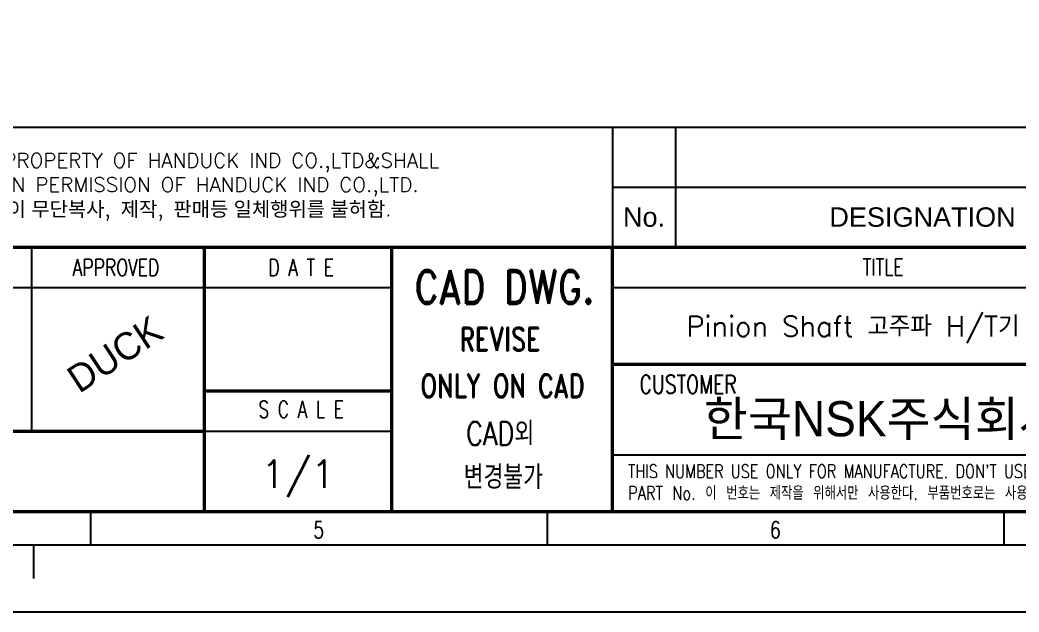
# Model space of a CAD drawing. Header units: millimetres. Extents: x -18234 to 26733, y 279 to 18488.
# Drawn here: x 13767 to 20242, y 279 to 4114 of the extents above; entities that cross this region are included whole.
import ezdxf
from ezdxf.enums import TextEntityAlignment as Align

# ---------------------------------------------------------------- set-up
doc = ezdxf.new("R2010")
doc.units = ezdxf.units.MM
doc.layers.add('A2FORM', color=111, linetype='Continuous')
doc.styles.add('H', font='')
doc.styles.add('ROMAND', font='romand.shx', dxfattribs={"width": 0.8, "bigfont": 'whgtxt.shx'})
doc.styles.add('ROMANS', font='romans')
doc.styles.get("Standard").update_dxf_attribs({"font": 'arial.ttf'})
doc.styles.add('WHG', font='txt.shx', dxfattribs={"bigfont": 'whgtxt.shx'})
doc.styles.add('배관스타일', font='romans.shx', dxfattribs={"bigfont": 'whgtxt.shx'})
doc.styles.get('H').set_extended_font_data('Dotum')

# ---------------------------------------------------------------- blocks, each defined once
blk = doc.blocks.new('새로운 블럭-hd표제란A3')
at = {"color": 5}
for p, q in [((342227, 9600), (359418, 9600)), ((343060, 8808), (343060, 9600)), ((342227, 8808), (359418, 8808)), ((343060, 8017), (343060, 8808))]:
    blk.add_line(p, q, dxfattribs=at)
at = {"layer": 'A2FORM', "color": 7}
for p, q in [((326490, 9600), (342227, 9600)), ((342227, 9600), (342227, 8017)), ((334573, 8017), (334573, 5592)), ((326490, 7488), (336849, 7488)), ((336849, 7488), (339317, 7488)), ((342227, 7488), (349368, 7488)), ((336849, 5592), (339317, 5592)), ((342227, 5284), (349368, 5284)), ((335350, 4534), (335350, 4093)), ((341367, 4534), (341367, 4093)), ((347384, 4534), (347384, 4093)), ((334601, 3829), (334601, 4093)), ((334601, 3653), (334601, 3829))]:
    blk.add_line(p, q, dxfattribs=at)
for points in [[(360784, 40239), (308417, 40239), (308417, 3212), (360784, 3212)], [(359859, 4093), (310842, 4093), (310842, 39358), (359859, 39358)]]:
    blk.add_lwpolyline(points, close=True, dxfattribs=at)
at = {"layer": 'A2FORM', "color": 7, "const_width": 44.1}
blk.add_lwpolyline([(311282, 38917), (359418, 38917), (359418, 4534), (311282, 4534)], close=True, dxfattribs=at)
for points in [[(311282, 8017), (359418, 8017)], [(336849, 8017), (336849, 4534)], [(339317, 5592), (339317, 8017)], [(342227, 8017), (342227, 4534)], [(342227, 6474), (349368, 6474)], [(336849, 6121), (339317, 6121)], [(326490, 5592), (336849, 5592)], [(339317, 4534), (339317, 5592)]]:
    blk.add_lwpolyline(points, dxfattribs=at)
at = {"attachment_point": 5}
for s, insert, char_height, width in [('No.', (342643, 8412), 255.1, 3682.61), ('DESIGNATION', (346313, 8412), 255.07, 4833.87)]:
    blk.add_mtext(s, dxfattribs=dict(at, insert=insert, char_height=char_height, width=width))
at = {"insert": (335671, 6607), "char_height": 359.53, "width": 1473.08, "attachment_point": 5, "rotation": 33.4405}
blk.add_mtext('{\\fViner Hand ITC|b0|i0|c0|p66;DUCK}', dxfattribs=at)
at = {"insert": (338083, 4967), "char_height": 364.1, "width": 2468.48, "attachment_point": 5, "style": 'H'}
blk.add_mtext('{\\Ftxt,whgtxt|c129;1/1}', dxfattribs=at)
at = {"layer": 'A2FORM', "color": 7}
for s, height, style, width, p in [('APPROVED', 220.4, 'ROMANS', 0.75, (335685, 7640)), ('D A T E', 220.4, 'ROMANS', 0.75, (338125, 7640)), ('CAD DWG.', 440.8, 'ROMAND', 0.8, (340805, 7272)), ('REVISE', 308.6, 'ROMAND', 0.75, (340747, 6651)), ('ONLY ON CAD', 308.56, 'ROMAND', 0.75, (340779, 6037)), ('CUSTOMER', 241.2, 'ROMANS', 0.75, (343224, 6090)), ('S C A L E', 220.4, 'ROMANS', 0.75, (338125, 5771)), ('CAD외', 308.6, 'WHG', 0.8, (340747, 5410)), ('변경불가', 308.6, 'WHG', 0.8, (340789, 4833)), ('5', 220, 'ROMANS', 0.75, (338356, 4184)), ('6', 220, 'ROMANS', 0.75, (344373, 4184))]:
    blk.add_text(s, height=height, dxfattribs=dict(at, style=style, width=width)).set_placement(p, align=Align.CENTER)
at = {"layer": 'A2FORM', "color": 7, "style": 'ROMANS', "width": 0.75}
blk.add_text('TITLE', height=220.4, dxfattribs=at).set_placement((345795, 7755), align=Align.MIDDLE_CENTER)
at = {"layer": 'A2FORM', "color": 7}
for s, style, width, p in [("THIS NUMBER USE ONLY FOR MANUFACTURE. DON'T USE WITH", 'ROMANS', 0.79, (342431, 4977)), ('PART No. 이 번호는 제작을 위해서만 사용한다. 부품번호로는 사용하지말것.', 'WHG', 0.8, (342431, 4691))]:
    blk.add_text(s, height=176.32, dxfattribs=dict(at, style=style, width=width)).set_placement(p)
at = {"layer": 'A2FORM', "color": 7, "insert": (326490, 8808), "char_height": 192, "width": 15736.59, "attachment_point": 4, "style": 'ROMANS'}
blk.add_mtext(' THIS DWG.&THE IMFORMATION CONTAINED THEREIN IS THE PROPERTY OF HANDUCK IND CO.,LTD&SHALL \\P NOT BE USED, COPIED OR PRODUCED WITHOUT THE WRITTEN PERMISSION OF HANDUCK IND CO.,LTD. \\P {\\fGulim|b0|i0|c129|p50;본도면과 기재된 내용은 }({\\fGulim|b0|i0|c129|p50;주}){\\fGulim|b0|i0|c129|p50;한덕산업 고유재산이므로 당사와의 계약없이 무단복사}, {\\fGulim|b0|i0|c129|p50;제작}, {\\fGulim|b0|i0|c129|p50;판매등 일체행위를 불허함}.', dxfattribs=at)

msp = doc.modelspace()

# ---------------------------------------------------------------- block references
at = {"xscale": 0.491755002900678, "yscale": 0.491755002900678, "zscale": 0.491755002900678}
msp.add_blockref('새로운 블럭-hd표제란A3', (-150684.813, -1300), dxfattribs=at)

# ---------------------------------------------------------------- texts
at = {"attachment_point": 5}
for s, insert, char_height, width, style in [('Pinion Shaft 고주파 H/T기 4,5호기', (19490.428, 2107.876), 131.68189, 3160.44819, '배관스타일'), ('{\\fHYsupB|b0|i0|c129|p18;한국NSK주식회사}', (19362.634, 1519.054), 227.88068, 3511.6091, 'H')]:
    msp.add_mtext(s, dxfattribs=dict(at, insert=insert, char_height=char_height, width=width, style=style))

doc.saveas('drawing.dxf')
